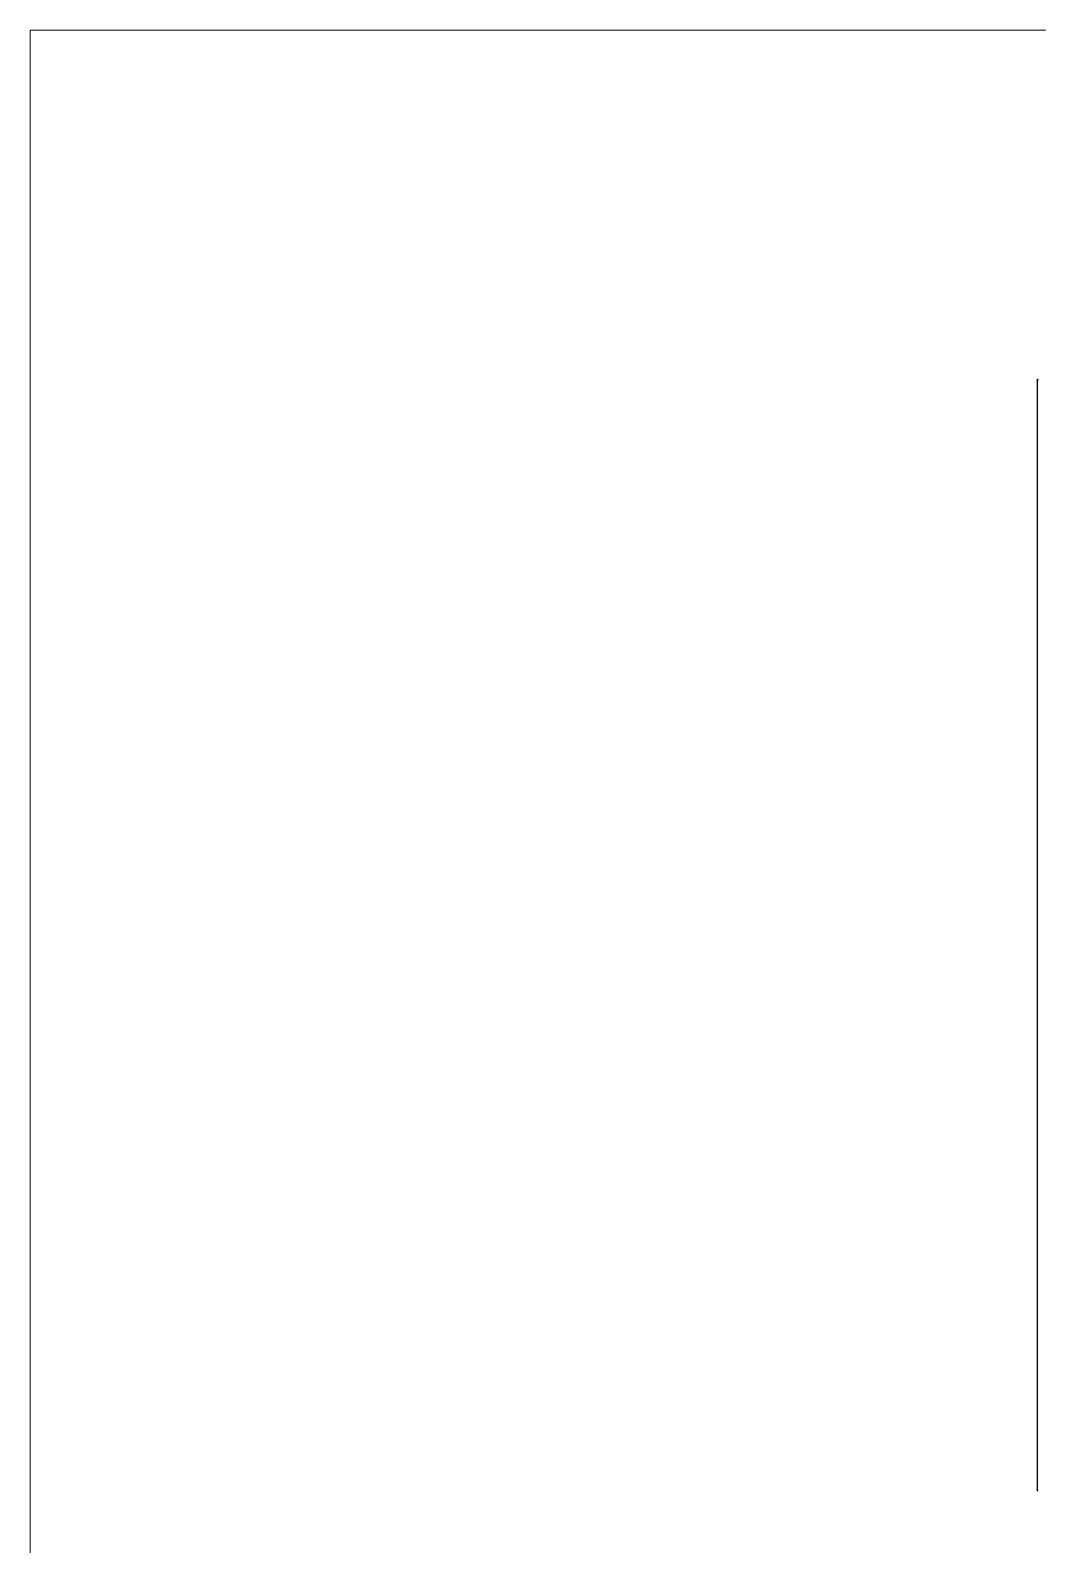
# Model space of a CAD drawing. Header units: millimetres. Extents: x 0 to 4030, y -54 to 2762.
# Drawn here: x 0 to 936, y 1354 to 2762 of the extents above; entities that cross this region are included whole.
import ezdxf

# ---------------------------------------------------------------- set-up
doc = ezdxf.new("R2010")
doc.units = ezdxf.units.MM
doc.header["$MEASUREMENT"] = 0
doc.layers.add('Domyślny', color=7, linetype='Continuous', true_color=0x000000)
doc.layers.add('Utwórz2D linie widoczne', color=7, linetype='Continuous', true_color=0x000000)

msp = doc.modelspace()

# ---------------------------------------------------------------- linework, layer by layer
at = {"layer": 'Domyślny', "color": 18, "lineweight": 15, "true_color": 0x000000}
for p in [(0, -53.6), (4026.4, 2762.1)]:
    msp.add_line(p, (0, 2762.1), dxfattribs=at)
at = {"layer": 'Utwórz2D linie widoczne'}
for p, q in [((935.9, 2436.2), (935.9, 2436.3)), ((935.9, 2436.3), (935.9, 2436.3)), ((935.9, 2436.3), (935.9, 2436.3)), ((935.9, 2436.3), (935.9, 2436.3)), ((935.9, 2436.2), (935.9, 2436.2)), ((935.9, 2436.2), (935.9, 2436.1)), ((935.9, 2436.2), (935.9, 2436.2)), ((935.9, 2436), (935.9, 2436.1)), ((935.9, 2436.1), (935.9, 2436.1)), ((935.9, 2436.1), (935.9, 2436.1)), ((935.9, 2436), (935.9, 2436)), ((935.9, 2436), (935.9, 1406)), ((936, 2436.9), (936.1, 2437)), ((936.1, 2437), (936, 2436.9)), ((936, 2436.8), (936, 2436.9)), ((936, 2436.9), (936, 2436.9)), ((936, 2436.9), (936, 2436.8)), ((936, 2436.9), (936, 2436.9)), ((936, 2436.8), (936, 2436.8)), ((936, 2436.8), (936, 2436.8)), ((936, 2436.8), (936, 2436.7)), ((936, 2436.8), (936, 2436.7)), ((936, 2436.8), (936, 2436.8)), ((936, 2436.7), (936, 2436.7)), ((936, 2436.7), (936, 2436.7)), ((936, 2436.6), (936, 2436.7)), ((936, 2436.7), (936, 2436.7)), ((936, 2436.6), (936, 2436.6)), ((936, 2436.6), (936, 2436.6)), ((936, 2436.6), (936, 2436.6)), ((936, 2436.6), (936, 2436.6)), ((936, 2436.5), (936, 2436.6)), ((936, 2436.5), (936, 2436.5)), ((936, 2436.5), (936, 2436.5)), ((936, 2436.5), (936, 2436.5)), ((936, 2436.4), (936, 2436.5)), ((936, 2436.4), (936, 2436.4)), ((936, 2436.4), (936, 2436.4)), ((936, 2436.4), (936, 2436.4)), ((936, 2436.4), (935.9, 2436.3)), ((936, 2436.4), (936, 2436.4)), ((936.1, 2437.2), (936.1, 2437.3)), ((936.2, 2437.3), (936.1, 2437.3)), ((936.1, 2437.3), (936.1, 2437.2)), ((936.1, 2437.3), (936.2, 2437.3)), ((936.1, 2437.1), (936.1, 2437.2)), ((936.1, 2437.2), (936.1, 2437.2)), ((936.1, 2437.2), (936.1, 2437.1)), ((936.1, 2437.2), (936.1, 2437.2)), ((936.1, 2437), (936.1, 2437.1)), ((936.1, 2437.1), (936.1, 2437.1)), ((936.1, 2437.1), (936.1, 2437)), ((936.1, 2437.1), (936.1, 2437.1)), ((936.2, 2437.5), (936.2, 2437.6)), ((936.3, 2437.6), (936.2, 2437.6)), ((936.2, 2437.5), (936.3, 2437.6)), ((936.2, 2437.4), (936.2, 2437.5)), ((936.2, 2437.5), (936.2, 2437.5)), ((936.2, 2437.5), (936.2, 2437.4)), ((936.2, 2437.3), (936.2, 2437.4)), ((936.2, 2437.4), (936.2, 2437.4)), ((936.2, 2437.4), (936.2, 2437.3)), ((936.2, 2437.4), (936.2, 2437.4)), ((936.3, 2437.7), (936.3, 2437.8)), ((936.3, 2437.7), (936.3, 2437.6)), ((936.3, 2437.7), (936.3, 2437.7)), ((936.3, 2437.6), (936.3, 2437.7)), ((936.3, 2437.6), (936.3, 2437.6)), ((936.3, 2437.6), (936.3, 2437.6)), ((935.9, 1406), (935.9, 1406)), ((935.9, 1406), (935.9, 1406)), ((935.9, 1406), (935.9, 1406)), ((935.9, 1406), (935.9, 1406)), ((935.9, 1406), (935.9, 1405.9)), ((935.9, 1405.9), (935.9, 1405.9)), ((935.9, 1405.9), (935.9, 1405.9)), ((935.9, 1405.8), (935.9, 1405.9)), ((935.9, 1405.7), (935.9, 1405.8)), ((935.9, 1405.8), (935.9, 1405.8)), ((935.9, 1405.8), (935.9, 1405.8)), ((935.9, 1405.8), (935.9, 1405.8)), ((935.9, 1405.8), (935.9, 1405.8)), ((935.9, 1405.7), (936, 1405.7)), ((936, 1405.7), (936, 1405.6)), ((936, 1405.7), (936, 1405.7)), ((936, 1405.5), (936, 1405.6)), ((936, 1405.6), (936, 1405.6)), ((936, 1405.6), (936, 1405.6)), ((936, 1405.6), (936, 1405.6)), ((936, 1405.6), (936, 1405.6)), ((936, 1405.4), (936, 1405.5)), ((936, 1405.5), (936, 1405.5)), ((936, 1405.5), (936, 1405.5)), ((936, 1405.5), (936, 1405.5)), ((936, 1405.5), (936, 1405.5)), ((936, 1405.4), (936, 1405.4)), ((936, 1405.4), (936, 1405.3)), ((936, 1405.4), (936, 1405.4)), ((936, 1405.4), (936, 1405.3)), ((936, 1405.4), (936, 1405.4)), ((936, 1405.2), (936, 1405.3)), ((936, 1405.3), (936, 1405.2)), ((936, 1405.3), (936, 1405.3)), ((936, 1405.2), (936, 1405.2)), ((936, 1405.2), (936, 1405.2)), ((936, 1405.2), (936, 1405.1)), ((936, 1405.2), (936, 1405.1)), ((936, 1405.2), (936, 1405.2)), ((936.1, 1405), (936, 1405.1)), ((936, 1405.1), (936.1, 1405)), ((936, 1405.1), (936, 1405.1)), ((936.1, 1405), (936.1, 1405)), ((936.1, 1405), (936.1, 1404.9)), ((936.1, 1405), (936.1, 1405)), ((936.1, 1404.9), (936.1, 1405)), ((936.1, 1404.9), (936.1, 1404.9)), ((936.1, 1404.9), (936.1, 1404.8)), ((936.1, 1404.9), (936.1, 1404.9)), ((936.1, 1404.8), (936.1, 1404.9)), ((936.1, 1404.8), (936.1, 1404.8)), ((936.1, 1404.8), (936.2, 1404.7)), ((936.1, 1404.8), (936.1, 1404.8)), ((936.2, 1404.7), (936.1, 1404.8)), ((936.2, 1404.7), (936.2, 1404.7)), ((936.2, 1404.7), (936.2, 1404.6)), ((936.2, 1404.7), (936.2, 1404.7)), ((936.2, 1404.6), (936.2, 1404.7)), ((936.2, 1404.5), (936.2, 1404.6)), ((936.2, 1404.6), (936.2, 1404.6)), ((936.2, 1404.6), (936.2, 1404.6)), ((936.2, 1404.6), (936.2, 1404.5)), ((936.2, 1404.5), (936.3, 1404.5)), ((936.3, 1404.5), (936.2, 1404.5)), ((936.3, 1404.4), (936.3, 1404.5)), ((936.3, 1404.5), (936.3, 1404.4)), ((936.3, 1404.3), (936.3, 1404.4)), ((936.3, 1404.4), (936.3, 1404.4)), ((936.3, 1404.4), (936.3, 1404.3)), ((936.3, 1404.4), (936.3, 1404.4))]:
    msp.add_line(p, q, dxfattribs=at)

doc.saveas('drawing.dxf')
